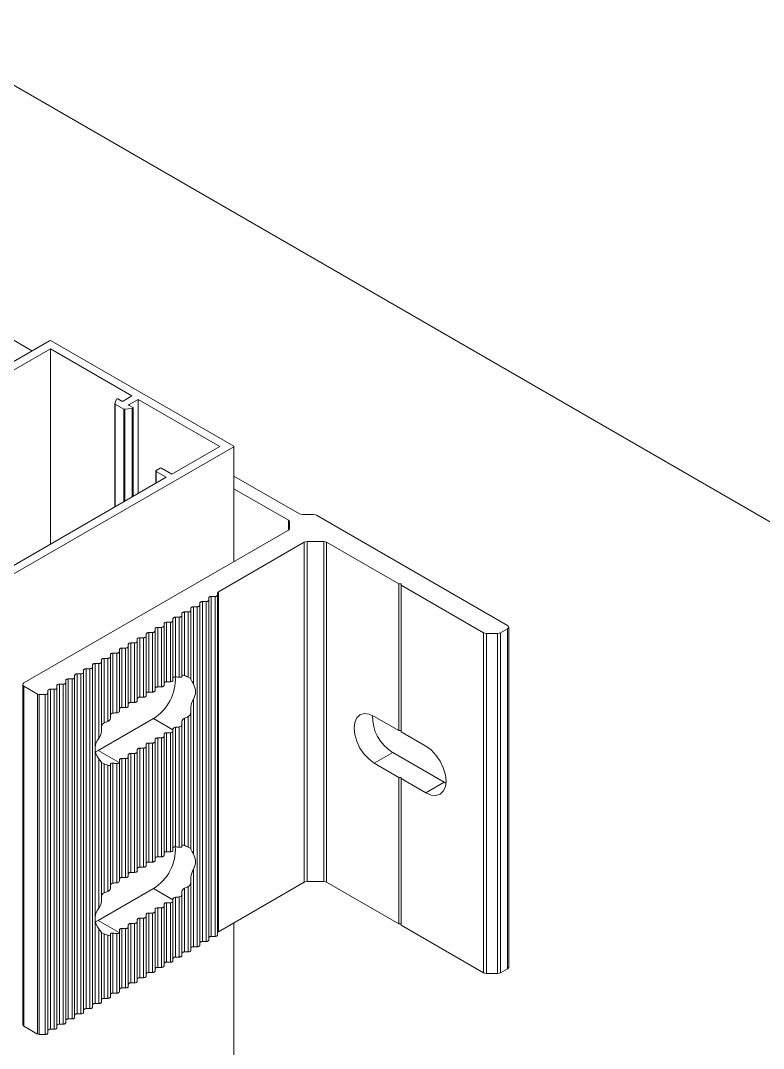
# Model space of a CAD drawing. Header units: millimetres. Extents: x 39 to 459, y 26 to 647.
# Drawn here: x 159.396 to 161.537, y 240.218 to 243.18 of the extents above; entities that cross this region are included whole.
import ezdxf

# ---------------------------------------------------------------- set-up
doc = ezdxf.new("R2010")
doc.units = ezdxf.units.MM
doc.layers.add('ANTET', color=7, linetype='Continuous')

# ---------------------------------------------------------------- blocks, each defined once
blk = doc.blocks.new('Kayıt Montajı')
at = {"color": 7, "linetype": 'Continuous', "lineweight": 15}
for p, q in [((11298.7165, 2123.0427), (11290.4939, 2127.7895)), ((11294.9987, 2124.454), (11294.689, 2124.6328)), ((11295.0496, 2124.4835), (11293.7281, 2123.7205)), ((11295.0518, 2124.4602), (11294.9139, 2124.3806)), ((11295.2863, 2124.3248), (11295.0518, 2124.4602)), ((11295.0518, 2124.4602), (11295.0518, 2123.8969)), ((11295.58, 2124.1798), (11295.0539, 2124.4835)), ((11295.2377, 2124.3025), (11295.2419, 2124.3148)), ((11295.247, 2124.3156), (11295.2571, 2124.3094)), ((11295.2615, 2124.3094), (11295.2863, 2124.3248)), ((11295.3051, 2124.3139), (11295.2785, 2124.2996)), ((11295.5397, 2124.1785), (11295.3051, 2124.3139)), ((11295.3051, 2124.3139), (11295.3051, 2124.0431)), ((11295.2377, 2124.3022), (11295.2377, 2124.0042)), ((11295.2638, 2124.2864), (11295.2385, 2124.3009)), ((11295.2878, 2124.2883), (11295.2665, 2124.2859)), ((11295.2785, 2124.2971), (11295.2893, 2124.2912)), ((11295.2902, 2124.0345), (11295.2902, 2124.29)), ((11294.2584, 2123.4144), (11295.58, 2124.1773)), ((11295.4018, 2124.0989), (11295.5397, 2124.1785)), ((11295.5809, 2123.8471), (11295.5809, 2124.1785)), ((11295.3553, 2124.1081), (11295.3553, 2124.0721)), ((11295.3562, 2124.1093), (11295.3678, 2124.1161)), ((11295.3859, 2124.0898), (11295.3562, 2124.1069)), ((11295.3721, 2124.1161), (11295.4018, 2124.0989)), ((11294.2987, 2123.4621), (11295.3859, 2124.0898)), ((11295.5809, 2124.0935), (11295.7695, 2123.9846)), ((11295.5809, 2124.0567), (11295.7377, 2123.9662)), ((11295.8105, 2123.9825), (11295.778, 2123.9825)), ((11295.7412, 2123.9613), (11295.7412, 2123.9426)), ((11295.819, 2123.9805), (11296.3691, 2123.6629)), ((11295.7377, 2123.9377), (11294.9754, 2123.4976)), ((11295.783, 2123.9026), (11295.536, 2123.76)), ((11295.783, 2123.9026), (11295.783, 2122.9227)), ((11295.7915, 2123.9046), (11295.8394, 2123.9046)), ((11295.7915, 2123.9046), (11295.7915, 2122.9248)), ((11295.8394, 2123.9046), (11295.8394, 2122.9248)), ((11295.8479, 2123.9026), (11296.0562, 2123.7823)), ((11295.8479, 2123.9026), (11295.8479, 2122.9227)), ((11296.0626, 2123.7823), (11296.0562, 2123.7823)), ((11296.0562, 2123.7823), (11296.0562, 2123.3598)), ((11296.0626, 2123.7823), (11296.0626, 2123.7787)), ((11296.0626, 2123.7787), (11296.2998, 2123.6417)), ((11296.0626, 2123.7787), (11296.0626, 2123.3561)), ((11295.5155, 2123.7464), (11295.5263, 2123.7464)), ((11295.5155, 2123.7464), (11295.5155, 2122.7666)), ((11295.5263, 2123.7464), (11295.5263, 2122.7666)), ((11295.5338, 2123.7507), (11295.5338, 2123.7569)), ((11295.5338, 2123.7507), (11295.5338, 2122.7709)), ((11295.536, 2123.76), (11295.536, 2122.7802)), ((11295.464, 2123.7167), (11295.4748, 2123.7167)), ((11295.464, 2123.7167), (11295.464, 2123.4938)), ((11295.4748, 2123.7167), (11295.4748, 2122.7368)), ((11295.4823, 2123.721), (11295.4823, 2123.7272)), ((11295.4823, 2123.721), (11295.4823, 2122.7411)), ((11295.4898, 2123.7315), (11295.5006, 2123.7315)), ((11295.4898, 2123.7315), (11295.4898, 2122.7517)), ((11295.5006, 2123.7315), (11295.5006, 2122.7517)), ((11295.5081, 2123.7359), (11295.5081, 2123.7421)), ((11295.5081, 2123.7359), (11295.5081, 2122.756)), ((11295.4125, 2123.6869), (11295.4233, 2123.6869)), ((11295.4125, 2123.6869), (11295.4125, 2123.5147)), ((11295.4233, 2123.6869), (11295.4233, 2123.5135)), ((11295.4308, 2123.6913), (11295.4308, 2123.6975)), ((11295.4308, 2123.6913), (11295.4308, 2123.5152)), ((11295.4383, 2123.7018), (11295.449, 2123.7018)), ((11295.4383, 2123.7018), (11295.4383, 2123.5183)), ((11295.449, 2123.7018), (11295.449, 2123.5137)), ((11295.4565, 2123.7061), (11295.4565, 2123.7123)), ((11295.4565, 2123.7061), (11295.4565, 2123.5097)), ((11295.361, 2123.6572), (11295.3718, 2123.6572)), ((11295.361, 2123.6572), (11295.361, 2123.4857)), ((11295.3718, 2123.6572), (11295.3718, 2123.4857)), ((11295.3793, 2123.6615), (11295.3793, 2123.6677)), ((11295.3793, 2123.6615), (11295.3793, 2123.49)), ((11295.3868, 2123.6721), (11295.3975, 2123.6721)), ((11295.3868, 2123.6721), (11295.3868, 2123.5006)), ((11295.3975, 2123.6721), (11295.3975, 2123.5006)), ((11295.405, 2123.6764), (11295.405, 2123.6826)), ((11295.405, 2123.6764), (11295.405, 2123.5049)), ((11296.3726, 2122.6782), (11296.3726, 2123.658)), ((11295.3095, 2123.6274), (11295.3202, 2123.6274)), ((11295.3095, 2123.6274), (11295.3095, 2123.456)), ((11295.3202, 2123.6274), (11295.3202, 2123.456)), ((11295.3277, 2123.6318), (11295.3277, 2123.638)), ((11295.3277, 2123.6318), (11295.3277, 2123.4603)), ((11295.3352, 2123.6423), (11295.346, 2123.6423)), ((11295.3352, 2123.6423), (11295.3352, 2123.4708)), ((11295.346, 2123.6423), (11295.346, 2123.4708)), ((11295.3535, 2123.6466), (11295.3535, 2123.6529)), ((11295.3535, 2123.6466), (11295.3535, 2123.4752)), ((11296.2998, 2123.6417), (11296.2998, 2122.6618)), ((11296.3083, 2123.6397), (11296.3408, 2123.6397)), ((11296.3083, 2123.6397), (11296.3083, 2122.6598)), ((11296.3408, 2123.6397), (11296.3408, 2122.6598)), ((11296.3493, 2123.6417), (11296.3691, 2123.6531)), ((11296.3493, 2123.6417), (11296.3493, 2122.6618)), ((11296.3691, 2123.6531), (11296.3691, 2122.6733)), ((11295.258, 2123.5977), (11295.2687, 2123.5977)), ((11295.258, 2123.5977), (11295.258, 2123.4262)), ((11295.2687, 2123.5977), (11295.2687, 2123.4262)), ((11295.2762, 2123.602), (11295.2762, 2123.6082)), ((11295.2762, 2123.602), (11295.2762, 2123.4306)), ((11295.2837, 2123.6126), (11295.2945, 2123.6126)), ((11295.2837, 2123.6126), (11295.2837, 2123.4411)), ((11295.2945, 2123.6126), (11295.2945, 2123.4411)), ((11295.302, 2123.6169), (11295.302, 2123.6231)), ((11295.302, 2123.6169), (11295.302, 2123.4454)), ((11295.2065, 2123.568), (11295.2172, 2123.568)), ((11295.2065, 2123.568), (11295.2065, 2123.3821)), ((11295.2172, 2123.568), (11295.2172, 2123.3863)), ((11295.2247, 2123.5723), (11295.2247, 2123.5785)), ((11295.2247, 2123.5723), (11295.2247, 2123.395)), ((11295.2322, 2123.5828), (11295.243, 2123.5828)), ((11295.2322, 2123.5828), (11295.2322, 2123.41)), ((11295.243, 2123.5828), (11295.243, 2123.411)), ((11295.2505, 2123.5872), (11295.2505, 2123.5934)), ((11295.2505, 2123.5872), (11295.2505, 2123.4157)), ((11295.1549, 2123.5382), (11295.1657, 2123.5382)), ((11295.1549, 2123.5382), (11295.1549, 2122.5584)), ((11295.1657, 2123.5382), (11295.1657, 2122.5584)), ((11295.1732, 2123.5426), (11295.1732, 2123.5488)), ((11295.1732, 2123.5426), (11295.1732, 2122.5627)), ((11295.1807, 2123.5531), (11295.1915, 2123.5531)), ((11295.1807, 2123.5531), (11295.1807, 2123.3124)), ((11295.1915, 2123.5531), (11295.1915, 2123.338)), ((11295.199, 2123.5574), (11295.199, 2123.5636)), ((11295.199, 2123.5574), (11295.199, 2123.3569)), ((11295.1034, 2123.5085), (11295.1142, 2123.5085)), ((11295.1034, 2123.5085), (11295.1034, 2122.5286)), ((11295.1142, 2123.5085), (11295.1142, 2122.5286)), ((11295.1217, 2123.5128), (11295.1217, 2123.519)), ((11295.1217, 2123.5128), (11295.1217, 2122.533)), ((11295.1292, 2123.5234), (11295.1399, 2123.5234)), ((11295.1292, 2123.5234), (11295.1292, 2122.5435)), ((11295.1399, 2123.5234), (11295.1399, 2122.5435)), ((11295.1474, 2123.5277), (11295.1474, 2123.5339)), ((11295.1474, 2123.5277), (11295.1474, 2122.5478)), ((11294.9719, 2123.4927), (11294.9719, 2122.5129)), ((11294.9754, 2123.4878), (11295.0146, 2123.4652)), ((11294.9754, 2123.4878), (11294.9754, 2122.508)), ((11295.0519, 2123.4788), (11295.0627, 2123.4788)), ((11295.0519, 2123.4788), (11295.0519, 2122.4989)), ((11295.0627, 2123.4788), (11295.0627, 2122.4989)), ((11295.0702, 2123.4831), (11295.0702, 2123.4893)), ((11295.0702, 2123.4831), (11295.0702, 2122.5032)), ((11295.0777, 2123.4936), (11295.0884, 2123.4936)), ((11295.0777, 2123.4936), (11295.0777, 2122.5138)), ((11295.0884, 2123.4936), (11295.0884, 2122.5138)), ((11295.0959, 2123.498), (11295.0959, 2123.5042)), ((11295.0959, 2123.498), (11295.0959, 2122.5181)), ((11295.3718, 2123.4857), (11295.361, 2123.4857)), ((11295.3975, 2123.5006), (11295.3868, 2123.5006)), ((11295.0146, 2123.4652), (11295.0146, 2122.4853)), ((11295.0199, 2123.4639), (11295.0369, 2123.4639)), ((11295.0199, 2123.4639), (11295.0199, 2122.484)), ((11295.0369, 2123.4639), (11295.0369, 2122.484)), ((11295.0444, 2123.4682), (11295.0444, 2123.4744)), ((11295.0444, 2123.4682), (11295.0444, 2122.4884)), ((11295.3202, 2123.456), (11295.3095, 2123.456)), ((11295.346, 2123.4708), (11295.3352, 2123.4708)), ((11295.464, 2123.4496), (11295.464, 2123.0039)), ((11295.2687, 2123.4262), (11295.258, 2123.4262)), ((11295.2945, 2123.4411), (11295.2837, 2123.4411)), ((11295.3488, 2123.3947), (11295.1897, 2123.3028)), ((11295.405, 2123.3622), (11295.3488, 2123.3947)), ((11295.4383, 2123.3954), (11295.4383, 2123.0283)), ((11295.449, 2123.4), (11295.449, 2123.0238)), ((11295.4565, 2123.4127), (11295.4565, 2123.0197)), ((11295.9851, 2123.4008), (11296.0562, 2123.3598)), ((11295.405, 2123.3622), (11295.405, 2123.3579)), ((11295.4125, 2123.3692), (11295.4125, 2123.0248)), ((11295.4233, 2123.3704), (11295.4233, 2123.0236)), ((11295.4308, 2123.3774), (11295.4308, 2123.0253)), ((11296.0562, 2123.3598), (11296.0626, 2123.3598)), ((11295.3535, 2123.3344), (11295.3535, 2123.3282)), ((11295.3718, 2123.3387), (11295.361, 2123.3387)), ((11295.361, 2123.3387), (11295.361, 2122.9958)), ((11295.3718, 2123.3387), (11295.3718, 2122.9958)), ((11295.3793, 2123.3493), (11295.3793, 2123.3431)), ((11295.3793, 2123.3431), (11295.3793, 2123.0001)), ((11295.3975, 2123.3536), (11295.3868, 2123.3536)), ((11295.3868, 2123.3536), (11295.3868, 2123.0107)), ((11295.3975, 2123.3536), (11295.3975, 2123.0107)), ((11295.405, 2123.3579), (11295.405, 2123.015)), ((11296.0626, 2123.3561), (11296.1336, 2123.3151)), ((11295.1807, 2123.3039), (11295.1807, 2122.8224)), ((11295.1897, 2123.3028), (11295.1815, 2123.2988)), ((11295.2503, 2123.2678), (11295.1897, 2123.3028)), ((11295.302, 2123.3047), (11295.302, 2123.2985)), ((11295.3202, 2123.309), (11295.3095, 2123.309)), ((11295.3095, 2123.309), (11295.3095, 2122.966)), ((11295.3202, 2123.309), (11295.3202, 2122.966)), ((11295.3277, 2123.3195), (11295.3277, 2123.3133)), ((11295.3277, 2123.3133), (11295.3277, 2122.9704)), ((11295.346, 2123.3239), (11295.3352, 2123.3239)), ((11295.3352, 2123.3239), (11295.3352, 2122.9809)), ((11295.346, 2123.3239), (11295.346, 2122.9809)), ((11295.3535, 2123.3282), (11295.3535, 2122.9852)), ((11295.1915, 2123.2783), (11295.1915, 2122.8481)), ((11295.2505, 2123.2749), (11295.2505, 2123.2687)), ((11295.2687, 2123.2793), (11295.258, 2123.2793)), ((11295.258, 2123.2793), (11295.258, 2122.9363)), ((11295.2687, 2123.2793), (11295.2687, 2122.9363)), ((11295.2762, 2123.2898), (11295.2762, 2123.2836)), ((11295.2762, 2123.2836), (11295.2762, 2122.9406)), ((11295.2945, 2123.2941), (11295.2837, 2123.2941)), ((11295.2837, 2123.2941), (11295.2837, 2122.9512)), ((11295.2945, 2123.2941), (11295.2945, 2122.9512)), ((11295.302, 2123.2985), (11295.302, 2122.9555)), ((11296.0382, 2123.2967), (11295.9851, 2123.2661)), ((11296.1867, 2123.211), (11296.0382, 2123.2967)), ((11295.199, 2123.268), (11295.199, 2122.867)), ((11295.2065, 2123.2639), (11295.2065, 2122.8922)), ((11295.2172, 2123.2598), (11295.2172, 2122.8963)), ((11295.2247, 2123.2597), (11295.2247, 2122.905)), ((11295.2322, 2123.2657), (11295.2322, 2122.9201)), ((11295.243, 2123.2648), (11295.243, 2122.921)), ((11295.2505, 2123.2687), (11295.2505, 2122.9258)), ((11295.9851, 2123.2661), (11296.0562, 2123.225)), ((11296.0562, 2123.225), (11296.0562, 2122.8025)), ((11296.0562, 2123.225), (11296.0626, 2123.225)), ((11296.0626, 2123.2214), (11296.0626, 2123.225)), ((11296.0626, 2123.2214), (11296.0626, 2122.7988)), ((11296.0626, 2123.2214), (11296.1336, 2123.1803)), ((11296.1867, 2123.211), (11296.1336, 2123.1803)), ((11296.1918, 2123.2083), (11296.1867, 2123.211)), ((11295.3975, 2123.0107), (11295.3868, 2123.0107)), ((11295.346, 2122.9809), (11295.3352, 2122.9809)), ((11295.3718, 2122.9958), (11295.361, 2122.9958)), ((11295.2945, 2122.9512), (11295.2837, 2122.9512)), ((11295.3202, 2122.966), (11295.3095, 2122.966)), ((11295.464, 2122.9597), (11295.464, 2122.7368)), ((11295.2687, 2122.9363), (11295.258, 2122.9363)), ((11295.4565, 2122.9227), (11295.4565, 2122.7263)), ((11295.783, 2122.9227), (11295.536, 2122.7802)), ((11295.7915, 2122.9248), (11295.8394, 2122.9248)), ((11295.8479, 2122.9227), (11296.0562, 2122.8025)), ((11295.3488, 2122.9048), (11295.1897, 2122.8129)), ((11295.405, 2122.8723), (11295.3488, 2122.9048)), ((11295.4308, 2122.8874), (11295.4308, 2122.7114)), ((11295.4383, 2122.9055), (11295.4383, 2122.7219)), ((11295.449, 2122.91), (11295.449, 2122.7219)), ((11295.3793, 2122.8593), (11295.3793, 2122.8531)), ((11295.3975, 2122.8637), (11295.3868, 2122.8637)), ((11295.3868, 2122.8637), (11295.3868, 2122.6922)), ((11295.3975, 2122.8637), (11295.3975, 2122.6922)), ((11295.405, 2122.8723), (11295.405, 2122.868)), ((11295.405, 2122.868), (11295.405, 2122.6965)), ((11295.4125, 2122.8793), (11295.4125, 2122.7071)), ((11295.4233, 2122.8805), (11295.4233, 2122.7071)), ((11295.3277, 2122.8296), (11295.3277, 2122.8234)), ((11295.346, 2122.8339), (11295.3352, 2122.8339)), ((11295.3352, 2122.8339), (11295.3352, 2122.6625)), ((11295.346, 2122.8339), (11295.346, 2122.6625)), ((11295.3535, 2122.8445), (11295.3535, 2122.8383)), ((11295.3535, 2122.8383), (11295.3535, 2122.6668)), ((11295.3718, 2122.8488), (11295.361, 2122.8488)), ((11295.361, 2122.8488), (11295.361, 2122.6773)), ((11295.3718, 2122.8488), (11295.3718, 2122.6773)), ((11295.3793, 2122.8531), (11295.3793, 2122.6817)), ((11295.1807, 2122.814), (11295.1807, 2122.5732)), ((11295.1815, 2122.8088), (11295.1897, 2122.8129)), ((11295.2503, 2122.7779), (11295.1897, 2122.8129)), ((11295.2762, 2122.7999), (11295.2762, 2122.7937)), ((11295.2945, 2122.8042), (11295.2837, 2122.8042)), ((11295.2837, 2122.8042), (11295.2837, 2122.6327)), ((11295.2945, 2122.8042), (11295.2945, 2122.6327)), ((11295.302, 2122.8147), (11295.302, 2122.8085)), ((11295.302, 2122.8085), (11295.302, 2122.6371)), ((11295.3202, 2122.8191), (11295.3095, 2122.8191)), ((11295.3095, 2122.8191), (11295.3095, 2122.6476)), ((11295.3202, 2122.8191), (11295.3202, 2122.6476)), ((11295.3277, 2122.8234), (11295.3277, 2122.6519)), ((11295.5809, 2103.0253), (11295.5809, 2122.806)), ((11296.0626, 2122.8025), (11296.0562, 2122.8025)), ((11296.0626, 2122.7988), (11296.2998, 2122.6618)), ((11295.1915, 2122.7884), (11295.1915, 2122.5732)), ((11295.199, 2122.7781), (11295.199, 2122.5776)), ((11295.2065, 2122.7739), (11295.2065, 2122.5881)), ((11295.2172, 2122.7698), (11295.2172, 2122.5881)), ((11295.2247, 2122.7698), (11295.2247, 2122.5924)), ((11295.2322, 2122.7758), (11295.2322, 2122.603)), ((11295.243, 2122.7749), (11295.243, 2122.603)), ((11295.2505, 2122.785), (11295.2505, 2122.7788)), ((11295.2505, 2122.7788), (11295.2505, 2122.6073)), ((11295.2687, 2122.7893), (11295.258, 2122.7893)), ((11295.258, 2122.7893), (11295.258, 2122.6179)), ((11295.2687, 2122.7893), (11295.2687, 2122.6179)), ((11295.2762, 2122.7937), (11295.2762, 2122.6222)), ((11295.5155, 2122.7666), (11295.5263, 2122.7666)), ((11295.4898, 2122.7517), (11295.5006, 2122.7517)), ((11295.4383, 2122.7219), (11295.449, 2122.7219)), ((11295.464, 2122.7368), (11295.4748, 2122.7368)), ((11295.3868, 2122.6922), (11295.3975, 2122.6922)), ((11295.4125, 2122.7071), (11295.4233, 2122.7071)), ((11295.3352, 2122.6625), (11295.346, 2122.6625)), ((11295.361, 2122.6773), (11295.3718, 2122.6773)), ((11296.3083, 2122.6598), (11296.3408, 2122.6598)), ((11296.3493, 2122.6618), (11296.3691, 2122.6733)), ((11295.2837, 2122.6327), (11295.2945, 2122.6327)), ((11295.3095, 2122.6476), (11295.3202, 2122.6476)), ((11295.2322, 2122.603), (11295.243, 2122.603)), ((11295.258, 2122.6179), (11295.2687, 2122.6179)), ((11295.1807, 2122.5732), (11295.1915, 2122.5732)), ((11295.2065, 2122.5881), (11295.2172, 2122.5881)), ((11295.1292, 2122.5435), (11295.1399, 2122.5435)), ((11295.1549, 2122.5584), (11295.1657, 2122.5584)), ((11294.9754, 2122.508), (11295.0146, 2122.4853)), ((11295.0777, 2122.5138), (11295.0884, 2122.5138)), ((11295.1034, 2122.5286), (11295.1142, 2122.5286)), ((11295.0199, 2122.484), (11295.0369, 2122.484)), ((11295.0519, 2122.4989), (11295.0627, 2122.4989))]:
    blk.add_line(p, q, dxfattribs=at)
at = {"color": 8, "linetype": 'Continuous', "lineweight": 15}
for p, q in [((11295.2385, 2124.3009), (11295.2385, 2124.0047)), ((11295.2638, 2124.2864), (11295.2638, 2124.0193)), ((11295.2665, 2124.2859), (11295.2665, 2124.0208)), ((11295.2785, 2124.2996), (11295.2785, 2124.2971)), ((11295.2878, 2124.2883), (11295.2878, 2124.0331)), ((11295.58, 2124.1773), (11295.58, 2123.8466)), ((11295.3562, 2124.1069), (11295.3562, 2124.0726)), ((11295.7377, 2123.9662), (11295.7377, 2123.9377)), ((11295.58, 2122.8055), (11295.58, 2103.0248))]:
    blk.add_line(p, q, dxfattribs=at)
at = {"color": 7, "linetype": 'Continuous', "lineweight": 15, "flags": 128}
for points in [[(11295.2785, 2124.2996), (11295.2781, 2124.2993), (11295.2777, 2124.299), (11295.2776, 2124.2987), (11295.2775, 2124.2983), (11295.2776, 2124.298), (11295.2777, 2124.2976), (11295.2781, 2124.2973), (11295.2785, 2124.2971)], [(11295.2893, 2124.2912), (11295.2898, 2124.2909), (11295.2901, 2124.2904), (11295.2902, 2124.29), (11295.2901, 2124.2895), (11295.2898, 2124.2891), (11295.2893, 2124.2887), (11295.2886, 2124.2884), (11295.2878, 2124.2883)], [(11295.5081, 2123.7421), (11295.5082, 2123.7429), (11295.5086, 2123.7437), (11295.5093, 2123.7445), (11295.5102, 2123.7451), (11295.5114, 2123.7457), (11295.5127, 2123.7461), (11295.5141, 2123.7463), (11295.5155, 2123.7464)], [(11295.5263, 2123.7464), (11295.5278, 2123.7465), (11295.5292, 2123.7467), (11295.5305, 2123.7471), (11295.5316, 2123.7477), (11295.5325, 2123.7483), (11295.5332, 2123.7491), (11295.5337, 2123.7499), (11295.5338, 2123.7507)], [(11295.4565, 2123.7123), (11295.4567, 2123.7132), (11295.4571, 2123.714), (11295.4578, 2123.7147), (11295.4587, 2123.7154), (11295.4599, 2123.7159), (11295.4612, 2123.7163), (11295.4626, 2123.7166), (11295.464, 2123.7167)], [(11295.4748, 2123.7167), (11295.4763, 2123.7167), (11295.4777, 2123.717), (11295.479, 2123.7174), (11295.4801, 2123.7179), (11295.481, 2123.7186), (11295.4817, 2123.7193), (11295.4821, 2123.7201), (11295.4823, 2123.721)], [(11295.4823, 2123.7272), (11295.4824, 2123.728), (11295.4829, 2123.7289), (11295.4836, 2123.7296), (11295.4845, 2123.7303), (11295.4856, 2123.7308), (11295.4869, 2123.7312), (11295.4883, 2123.7314), (11295.4898, 2123.7315)], [(11295.5006, 2123.7315), (11295.502, 2123.7316), (11295.5034, 2123.7319), (11295.5047, 2123.7323), (11295.5059, 2123.7328), (11295.5068, 2123.7335), (11295.5075, 2123.7342), (11295.5079, 2123.735), (11295.5081, 2123.7359)], [(11295.405, 2123.6826), (11295.4052, 2123.6834), (11295.4056, 2123.6843), (11295.4063, 2123.685), (11295.4072, 2123.6857), (11295.4084, 2123.6862), (11295.4097, 2123.6866), (11295.4111, 2123.6868), (11295.4125, 2123.6869)], [(11295.4233, 2123.6869), (11295.4247, 2123.687), (11295.4261, 2123.6873), (11295.4274, 2123.6877), (11295.4286, 2123.6882), (11295.4295, 2123.6888), (11295.4302, 2123.6896), (11295.4306, 2123.6904), (11295.4308, 2123.6913)], [(11295.4308, 2123.6975), (11295.4309, 2123.6983), (11295.4313, 2123.6991), (11295.432, 2123.6999), (11295.433, 2123.7005), (11295.4341, 2123.7011), (11295.4354, 2123.7015), (11295.4368, 2123.7017), (11295.4383, 2123.7018)], [(11295.449, 2123.7018), (11295.4505, 2123.7019), (11295.4519, 2123.7021), (11295.4532, 2123.7025), (11295.4543, 2123.7031), (11295.4553, 2123.7037), (11295.456, 2123.7045), (11295.4564, 2123.7053), (11295.4565, 2123.7061)], [(11295.3535, 2123.6529), (11295.3536, 2123.6537), (11295.3541, 2123.6545), (11295.3548, 2123.6553), (11295.3557, 2123.6559), (11295.3568, 2123.6565), (11295.3581, 2123.6569), (11295.3595, 2123.6571), (11295.361, 2123.6572)], [(11295.3718, 2123.6572), (11295.3732, 2123.6573), (11295.3746, 2123.6575), (11295.3759, 2123.6579), (11295.3771, 2123.6585), (11295.378, 2123.6591), (11295.3787, 2123.6599), (11295.3791, 2123.6607), (11295.3793, 2123.6615)], [(11295.3793, 2123.6677), (11295.3794, 2123.6686), (11295.3798, 2123.6694), (11295.3805, 2123.6701), (11295.3815, 2123.6708), (11295.3826, 2123.6713), (11295.3839, 2123.6717), (11295.3853, 2123.672), (11295.3868, 2123.6721)], [(11295.3975, 2123.6721), (11295.399, 2123.6721), (11295.4004, 2123.6724), (11295.4017, 2123.6728), (11295.4028, 2123.6733), (11295.4038, 2123.674), (11295.4044, 2123.6747), (11295.4049, 2123.6755), (11295.405, 2123.6764)], [(11295.302, 2123.6231), (11295.3021, 2123.624), (11295.3026, 2123.6248), (11295.3033, 2123.6255), (11295.3042, 2123.6262), (11295.3053, 2123.6267), (11295.3066, 2123.6271), (11295.308, 2123.6274), (11295.3095, 2123.6274)], [(11295.3202, 2123.6274), (11295.3217, 2123.6275), (11295.3231, 2123.6278), (11295.3244, 2123.6282), (11295.3256, 2123.6287), (11295.3265, 2123.6294), (11295.3272, 2123.6301), (11295.3276, 2123.6309), (11295.3277, 2123.6318)], [(11295.3277, 2123.638), (11295.3279, 2123.6388), (11295.3283, 2123.6396), (11295.329, 2123.6404), (11295.3299, 2123.641), (11295.3311, 2123.6416), (11295.3324, 2123.642), (11295.3338, 2123.6422), (11295.3352, 2123.6423)], [(11295.346, 2123.6423), (11295.3475, 2123.6424), (11295.3489, 2123.6426), (11295.3502, 2123.643), (11295.3513, 2123.6436), (11295.3522, 2123.6442), (11295.3529, 2123.645), (11295.3534, 2123.6458), (11295.3535, 2123.6466)], [(11295.2505, 2123.5934), (11295.2506, 2123.5942), (11295.251, 2123.595), (11295.2517, 2123.5958), (11295.2527, 2123.5964), (11295.2538, 2123.597), (11295.2551, 2123.5974), (11295.2565, 2123.5976), (11295.258, 2123.5977)], [(11295.2687, 2123.5977), (11295.2702, 2123.5978), (11295.2716, 2123.598), (11295.2729, 2123.5984), (11295.274, 2123.599), (11295.275, 2123.5996), (11295.2757, 2123.6004), (11295.2761, 2123.6012), (11295.2762, 2123.602)], [(11295.2762, 2123.6082), (11295.2764, 2123.6091), (11295.2768, 2123.6099), (11295.2775, 2123.6107), (11295.2784, 2123.6113), (11295.2796, 2123.6118), (11295.2809, 2123.6122), (11295.2823, 2123.6125), (11295.2837, 2123.6126)], [(11295.2945, 2123.6126), (11295.296, 2123.6127), (11295.2974, 2123.6129), (11295.2987, 2123.6133), (11295.2998, 2123.6138), (11295.3007, 2123.6145), (11295.3014, 2123.6152), (11295.3018, 2123.6161), (11295.302, 2123.6169)], [(11295.199, 2123.5636), (11295.1991, 2123.5645), (11295.1995, 2123.5653), (11295.2002, 2123.566), (11295.2012, 2123.5667), (11295.2023, 2123.5672), (11295.2036, 2123.5676), (11295.205, 2123.5679), (11295.2065, 2123.568)], [(11295.2172, 2123.568), (11295.2187, 2123.5681), (11295.2201, 2123.5683), (11295.2214, 2123.5687), (11295.2225, 2123.5692), (11295.2235, 2123.5699), (11295.2241, 2123.5706), (11295.2246, 2123.5715), (11295.2247, 2123.5723)], [(11295.2247, 2123.5785), (11295.2249, 2123.5794), (11295.2253, 2123.5802), (11295.226, 2123.5809), (11295.2269, 2123.5816), (11295.2281, 2123.5821), (11295.2293, 2123.5825), (11295.2308, 2123.5828), (11295.2322, 2123.5828)], [(11295.243, 2123.5828), (11295.2444, 2123.5829), (11295.2458, 2123.5832), (11295.2471, 2123.5836), (11295.2483, 2123.5841), (11295.2492, 2123.5848), (11295.2499, 2123.5855), (11295.2503, 2123.5863), (11295.2505, 2123.5872)], [(11295.1474, 2123.5339), (11295.1476, 2123.5347), (11295.148, 2123.5356), (11295.1487, 2123.5363), (11295.1496, 2123.537), (11295.1508, 2123.5375), (11295.1521, 2123.5379), (11295.1535, 2123.5381), (11295.1549, 2123.5382)], [(11295.1657, 2123.5382), (11295.1672, 2123.5383), (11295.1686, 2123.5386), (11295.1699, 2123.539), (11295.171, 2123.5395), (11295.1719, 2123.5402), (11295.1726, 2123.5409), (11295.1731, 2123.5417), (11295.1732, 2123.5426)], [(11295.1732, 2123.5488), (11295.1733, 2123.5496), (11295.1738, 2123.5504), (11295.1745, 2123.5512), (11295.1754, 2123.5518), (11295.1765, 2123.5524), (11295.1778, 2123.5528), (11295.1792, 2123.553), (11295.1807, 2123.5531)], [(11295.1915, 2123.5531), (11295.1929, 2123.5532), (11295.1943, 2123.5534), (11295.1956, 2123.5538), (11295.1968, 2123.5544), (11295.1977, 2123.555), (11295.1984, 2123.5558), (11295.1988, 2123.5566), (11295.199, 2123.5574)], [(11295.0959, 2123.5042), (11295.0961, 2123.505), (11295.0965, 2123.5058), (11295.0972, 2123.5066), (11295.0981, 2123.5072), (11295.0993, 2123.5078), (11295.1006, 2123.5082), (11295.102, 2123.5084), (11295.1034, 2123.5085)], [(11295.1142, 2123.5085), (11295.1157, 2123.5086), (11295.1171, 2123.5088), (11295.1184, 2123.5092), (11295.1195, 2123.5098), (11295.1204, 2123.5104), (11295.1211, 2123.5112), (11295.1215, 2123.512), (11295.1217, 2123.5128)], [(11295.1217, 2123.519), (11295.1218, 2123.5199), (11295.1223, 2123.5207), (11295.123, 2123.5214), (11295.1239, 2123.5221), (11295.125, 2123.5226), (11295.1263, 2123.523), (11295.1277, 2123.5233), (11295.1292, 2123.5234)], [(11295.1399, 2123.5234), (11295.1414, 2123.5234), (11295.1428, 2123.5237), (11295.1441, 2123.5241), (11295.1453, 2123.5246), (11295.1462, 2123.5253), (11295.1469, 2123.526), (11295.1473, 2123.5268), (11295.1474, 2123.5277)], [(11295.405, 2123.5111), (11295.4051, 2123.5116), (11295.4058, 2123.5129), (11295.4072, 2123.5139), (11295.4093, 2123.5146), (11295.4117, 2123.5147), (11295.4125, 2123.5147)], [(11295.4233, 2123.5135), (11295.424, 2123.5134), (11295.4263, 2123.5133), (11295.4284, 2123.5136), (11295.43, 2123.5141), (11295.4307, 2123.5149), (11295.4308, 2123.5152)], [(11295.4308, 2123.5188), (11295.4308, 2123.5189), (11295.4313, 2123.5194), (11295.4325, 2123.5196), (11295.4346, 2123.5194), (11295.4373, 2123.5186), (11295.4383, 2123.5183)], [(11295.0444, 2123.4744), (11295.0446, 2123.4753), (11295.045, 2123.4761), (11295.0457, 2123.4768), (11295.0466, 2123.4775), (11295.0478, 2123.478), (11295.049, 2123.4784), (11295.0505, 2123.4787), (11295.0519, 2123.4788)], [(11295.0627, 2123.4788), (11295.0641, 2123.4788), (11295.0655, 2123.4791), (11295.0668, 2123.4795), (11295.068, 2123.48), (11295.0689, 2123.4807), (11295.0696, 2123.4814), (11295.07, 2123.4822), (11295.0702, 2123.4831)], [(11295.0702, 2123.4893), (11295.0703, 2123.4901), (11295.0707, 2123.4909), (11295.0714, 2123.4917), (11295.0724, 2123.4924), (11295.0735, 2123.4929), (11295.0748, 2123.4933), (11295.0762, 2123.4935), (11295.0777, 2123.4936)], [(11295.0884, 2123.4936), (11295.0899, 2123.4937), (11295.0913, 2123.494), (11295.0926, 2123.4944), (11295.0937, 2123.4949), (11295.0947, 2123.4955), (11295.0954, 2123.4963), (11295.0958, 2123.4971), (11295.0959, 2123.498)], [(11295.361, 2123.4857), (11295.3595, 2123.4856), (11295.3581, 2123.4854), (11295.3568, 2123.485), (11295.3557, 2123.4844), (11295.3548, 2123.4838), (11295.3541, 2123.483), (11295.3536, 2123.4822), (11295.3535, 2123.4814)], [(11295.3793, 2123.49), (11295.3791, 2123.4892), (11295.3787, 2123.4884), (11295.378, 2123.4876), (11295.3771, 2123.487), (11295.3759, 2123.4864), (11295.3746, 2123.486), (11295.3732, 2123.4858), (11295.3718, 2123.4857)], [(11295.3868, 2123.5006), (11295.3853, 2123.5005), (11295.3839, 2123.5003), (11295.3826, 2123.4998), (11295.3815, 2123.4993), (11295.3805, 2123.4987), (11295.3798, 2123.4979), (11295.3794, 2123.4971), (11295.3793, 2123.4962)], [(11295.405, 2123.5049), (11295.4049, 2123.5041), (11295.4044, 2123.5033), (11295.4038, 2123.5025), (11295.4028, 2123.5018), (11295.4017, 2123.5013), (11295.4004, 2123.5009), (11295.399, 2123.5007), (11295.3975, 2123.5006)], [(11295.0369, 2123.4639), (11295.0384, 2123.464), (11295.0398, 2123.4642), (11295.0411, 2123.4646), (11295.0422, 2123.4652), (11295.0432, 2123.4658), (11295.0438, 2123.4666), (11295.0443, 2123.4674), (11295.0444, 2123.4682)], [(11295.3095, 2123.456), (11295.308, 2123.4559), (11295.3066, 2123.4556), (11295.3053, 2123.4552), (11295.3042, 2123.4547), (11295.3033, 2123.454), (11295.3026, 2123.4533), (11295.3021, 2123.4525), (11295.302, 2123.4516)], [(11295.3277, 2123.4603), (11295.3276, 2123.4595), (11295.3272, 2123.4586), (11295.3265, 2123.4579), (11295.3256, 2123.4572), (11295.3244, 2123.4567), (11295.3231, 2123.4563), (11295.3217, 2123.4561), (11295.3202, 2123.456)], [(11295.3352, 2123.4708), (11295.3338, 2123.4708), (11295.3324, 2123.4705), (11295.3311, 2123.4701), (11295.3299, 2123.4696), (11295.329, 2123.4689), (11295.3283, 2123.4682), (11295.3279, 2123.4674), (11295.3277, 2123.4665)], [(11295.3535, 2123.4752), (11295.3534, 2123.4743), (11295.3529, 2123.4735), (11295.3522, 2123.4728), (11295.3513, 2123.4721), (11295.3502, 2123.4716), (11295.3489, 2123.4712), (11295.3475, 2123.4709), (11295.346, 2123.4708)], [(11295.258, 2123.4262), (11295.2565, 2123.4261), (11295.2551, 2123.4259), (11295.2538, 2123.4255), (11295.2527, 2123.425), (11295.2517, 2123.4243), (11295.251, 2123.4236), (11295.2506, 2123.4227), (11295.2505, 2123.4219)], [(11295.2762, 2123.4306), (11295.2761, 2123.4297), (11295.2757, 2123.4289), (11295.275, 2123.4282), (11295.274, 2123.4275), (11295.2729, 2123.427), (11295.2716, 2123.4266), (11295.2702, 2123.4263), (11295.2687, 2123.4262)], [(11295.2837, 2123.4411), (11295.2823, 2123.441), (11295.2809, 2123.4408), (11295.2796, 2123.4404), (11295.2784, 2123.4398), (11295.2775, 2123.4392), (11295.2768, 2123.4384), (11295.2764, 2123.4376), (11295.2762, 2123.4368)], [(11295.302, 2123.4454), (11295.3018, 2123.4446), (11295.3014, 2123.4438), (11295.3007, 2123.443), (11295.2998, 2123.4424), (11295.2987, 2123.4418), (11295.2974, 2123.4414), (11295.296, 2123.4412), (11295.2945, 2123.4411)], [(11295.4565, 2123.427), (11295.4565, 2123.4223), (11295.4565, 2123.4175), (11295.4565, 2123.4127)], [(11295.9851, 2123.4008), (11295.97, 2123.4072), (11295.956, 2123.4086), (11295.9439, 2123.4049), (11295.9346, 2123.3963), (11295.9288, 2123.3834), (11295.9268, 2123.3671), (11295.9288, 2123.3485), (11295.9346, 2123.3289), (11295.9439, 2123.3096), (11295.956, 2123.2919), (11295.97, 2123.2771), (11295.9851, 2123.2661)], [(11295.405, 2123.3642), (11295.405, 2123.3632), (11295.405, 2123.3622)], [(11295.4308, 2123.3862), (11295.4308, 2123.3832), (11295.4308, 2123.3803), (11295.4308, 2123.3774)], [(11295.361, 2123.3387), (11295.3595, 2123.3386), (11295.3581, 2123.3384), (11295.3568, 2123.338), (11295.3557, 2123.3375), (11295.3548, 2123.3368), (11295.3541, 2123.3361), (11295.3536, 2123.3352), (11295.3535, 2123.3344)], [(11295.3793, 2123.3431), (11295.3791, 2123.3422), (11295.3787, 2123.3414), (11295.378, 2123.3407), (11295.3771, 2123.34), (11295.3759, 2123.3395), (11295.3746, 2123.3391), (11295.3732, 2123.3388), (11295.3718, 2123.3387)], [(11295.3868, 2123.3536), (11295.3853, 2123.3535), (11295.3839, 2123.3533), (11295.3826, 2123.3529), (11295.3815, 2123.3523), (11295.3805, 2123.3517), (11295.3798, 2123.3509), (11295.3794, 2123.3501), (11295.3793, 2123.3493)], [(11295.405, 2123.3579), (11295.4049, 2123.3571), (11295.4044, 2123.3563), (11295.4038, 2123.3555), (11295.4028, 2123.3549), (11295.4017, 2123.3543), (11295.4004, 2123.3539), (11295.399, 2123.3537), (11295.3975, 2123.3536)], [(11295.1807, 2123.3039), (11295.1806, 2123.3104), (11295.1807, 2123.3124)], [(11295.3095, 2123.309), (11295.308, 2123.3089), (11295.3066, 2123.3087), (11295.3053, 2123.3083), (11295.3042, 2123.3077), (11295.3033, 2123.3071), (11295.3026, 2123.3063), (11295.3021, 2123.3055), (11295.302, 2123.3047)], [(11295.3277, 2123.3133), (11295.3276, 2123.3125), (11295.3272, 2123.3117), (11295.3265, 2123.3109), (11295.3256, 2123.3103), (11295.3244, 2123.3097), (11295.3231, 2123.3093), (11295.3217, 2123.3091), (11295.3202, 2123.309)], [(11295.3352, 2123.3239), (11295.3338, 2123.3238), (11295.3324, 2123.3235), (11295.3311, 2123.3231), (11295.3299, 2123.3226), (11295.329, 2123.3219), (11295.3283, 2123.3212), (11295.3279, 2123.3204), (11295.3277, 2123.3195)], [(11295.3535, 2123.3282), (11295.3534, 2123.3273), (11295.3529, 2123.3265), (11295.3522, 2123.3258), (11295.3513, 2123.3251), (11295.3502, 2123.3246), (11295.3489, 2123.3242), (11295.3475, 2123.3239), (11295.346, 2123.3239)], [(11296.1336, 2123.1803), (11296.1487, 2123.1739), (11296.1628, 2123.1725), (11296.1749, 2123.1763), (11296.1842, 2123.1849), (11296.19, 2123.1977), (11296.192, 2123.214), (11296.19, 2123.2326), (11296.1842, 2123.2522), (11296.1749, 2123.2715), (11296.1628, 2123.2892), (11296.1487, 2123.3041), (11296.1336, 2123.3151)], [(11295.258, 2123.2793), (11295.2565, 2123.2792), (11295.2551, 2123.2789), (11295.2538, 2123.2785), (11295.2527, 2123.278), (11295.2517, 2123.2773), (11295.251, 2123.2766), (11295.2506, 2123.2758), (11295.2505, 2123.2749)], [(11295.2762, 2123.2836), (11295.2761, 2123.2827), (11295.2757, 2123.2819), (11295.275, 2123.2812), (11295.274, 2123.2805), (11295.2729, 2123.28), (11295.2716, 2123.2796), (11295.2702, 2123.2793), (11295.2687, 2123.2793)], [(11295.2837, 2123.2941), (11295.2823, 2123.294), (11295.2809, 2123.2938), (11295.2796, 2123.2934), (11295.2784, 2123.2929), (11295.2775, 2123.2922), (11295.2768, 2123.2915), (11295.2764, 2123.2906), (11295.2762, 2123.2898)], [(11295.302, 2123.2985), (11295.3018, 2123.2976), (11295.3014, 2123.2968), (11295.3007, 2123.296), (11295.2998, 2123.2954), (11295.2987, 2123.2949), (11295.2974, 2123.2945), (11295.296, 2123.2942), (11295.2945, 2123.2941)], [(11295.2247, 2123.2597), (11295.2246, 2123.2593), (11295.2239, 2123.2588), (11295.2223, 2123.2587), (11295.22, 2123.259), (11295.2172, 2123.2598)], [(11295.2322, 2123.2657), (11295.2306, 2123.2658), (11295.2283, 2123.2657), (11295.2264, 2123.2653), (11295.2252, 2123.2645), (11295.2247, 2123.2636)], [(11295.2247, 2123.2636), (11295.2247, 2123.2622), (11295.2247, 2123.2609), (11295.2247, 2123.2597)], [(11295.3868, 2123.0107), (11295.3853, 2123.0106), (11295.3839, 2123.0103), (11295.3826, 2123.0099), (11295.3815, 2123.0094), (11295.3805, 2123.0087), (11295.3798, 2123.008), (11295.3794, 2123.0072), (11295.3793, 2123.0063)], [(11295.405, 2123.015), (11295.4049, 2123.0141), (11295.4044, 2123.0133), (11295.4038, 2123.0126), (11295.4028, 2123.0119), (11295.4017, 2123.0114), (11295.4004, 2123.011), (11295.399, 2123.0107), (11295.3975, 2123.0107)], [(11295.4125, 2123.0248), (11295.4109, 2123.0248), (11295.4086, 2123.0245), (11295.4067, 2123.0237), (11295.4054, 2123.0225), (11295.405, 2123.0212)], [(11295.4308, 2123.0253), (11295.4307, 2123.0249), (11295.4298, 2123.0241), (11295.4282, 2123.0236), (11295.4259, 2123.0234), (11295.4233, 2123.0236), (11295.4233, 2123.0236)], [(11295.4383, 2123.0283), (11295.4377, 2123.0285), (11295.4353, 2123.0293), (11295.433, 2123.0297), (11295.4314, 2123.0296), (11295.4308, 2123.0289), (11295.4308, 2123.0289)], [(11295.3352, 2122.9809), (11295.3338, 2122.9808), (11295.3324, 2122.9806), (11295.3311, 2122.9802), (11295.3299, 2122.9796), (11295.329, 2122.979), (11295.3283, 2122.9782), (11295.3279, 2122.9774), (11295.3277, 2122.9766)], [(11295.3535, 2122.9852), (11295.3534, 2122.9844), (11295.3529, 2122.9836), (11295.3522, 2122.9828), (11295.3513, 2122.9822), (11295.3502, 2122.9816), (11295.3489, 2122.9812), (11295.3475, 2122.981), (11295.346, 2122.9809)], [(11295.361, 2122.9958), (11295.3595, 2122.9957), (11295.3581, 2122.9955), (11295.3568, 2122.9951), (11295.3557, 2122.9945), (11295.3548, 2122.9939), (11295.3541, 2122.9931), (11295.3536, 2122.9923), (11295.3535, 2122.9915)], [(11295.3793, 2123.0001), (11295.3791, 2122.9993), (11295.3787, 2122.9985), (11295.378, 2122.9977), (11295.3771, 2122.9971), (11295.3759, 2122.9965), (11295.3746, 2122.9961), (11295.3732, 2122.9959), (11295.3718, 2122.9958)], [(11295.2837, 2122.9512), (11295.2823, 2122.9511), (11295.2809, 2122.9508), (11295.2796, 2122.9504), (11295.2784, 2122.9499), (11295.2775, 2122.9493), (11295.2768, 2122.9485), (11295.2764, 2122.9477), (11295.2762, 2122.9468)], [(11295.302, 2122.9555), (11295.3018, 2122.9547), (11295.3014, 2122.9539), (11295.3007, 2122.9531), (11295.2998, 2122.9524), (11295.2987, 2122.9519), (11295.2974, 2122.9515), (11295.296, 2122.9513), (11295.2945, 2122.9512)], [(11295.3095, 2122.966), (11295.308, 2122.966), (11295.3066, 2122.9657), (11295.3053, 2122.9653), (11295.3042, 2122.9648), (11295.3033, 2122.9641), (11295.3026, 2122.9634), (11295.3021, 2122.9626), (11295.302, 2122.9617)], [(11295.3277, 2122.9704), (11295.3276, 2122.9695), (11295.3272, 2122.9687), (11295.3265, 2122.968), (11295.3256, 2122.9673), (11295.3244, 2122.9668), (11295.3231, 2122.9664), (11295.3217, 2122.9661), (11295.3202, 2122.966)], [(11295.258, 2122.9363), (11295.2565, 2122.9362), (11295.2551, 2122.936), (11295.2538, 2122.9356), (11295.2527, 2122.935), (11295.2517, 2122.9344), (11295.251, 2122.9336), (11295.2506, 2122.9328), (11295.2505, 2122.932)], [(11295.2762, 2122.9406), (11295.2761, 2122.9398), (11295.2757, 2122.939), (11295.275, 2122.9382), (11295.274, 2122.9376), (11295.2729, 2122.937), (11295.2716, 2122.9366), (11295.2702, 2122.9364), (11295.2687, 2122.9363)], [(11295.4565, 2122.9227), (11295.4565, 2122.9276), (11295.4565, 2122.9324), (11295.4565, 2122.9371)], [(11295.4308, 2122.8874), (11295.4308, 2122.8903), (11295.4308, 2122.8933), (11295.4308, 2122.8963)], [(11295.3868, 2122.8637), (11295.3853, 2122.8636), (11295.3839, 2122.8633), (11295.3826, 2122.8629), (11295.3815, 2122.8624), (11295.3805, 2122.8618), (11295.3798, 2122.861), (11295.3794, 2122.8602), (11295.3793, 2122.8593)], [(11295.405, 2122.868), (11295.4049, 2122.8672), (11295.4044, 2122.8664), (11295.4038, 2122.8656), (11295.4028, 2122.8649), (11295.4017, 2122.8644), (11295.4004, 2122.864), (11295.399, 2122.8638), (11295.3975, 2122.8637)], [(11295.405, 2122.8723), (11295.405, 2122.8733), (11295.405, 2122.8742)], [(11295.3352, 2122.8339), (11295.3338, 2122.8339), (11295.3324, 2122.8336), (11295.3311, 2122.8332), (11295.3299, 2122.8327), (11295.329, 2122.832), (11295.3283, 2122.8313), (11295.3279, 2122.8305), (11295.3277, 2122.8296)], [(11295.3535, 2122.8383), (11295.3534, 2122.8374), (11295.3529, 2122.8366), (11295.3522, 2122.8359), (11295.3513, 2122.8352), (11295.3502, 2122.8347), (11295.3489, 2122.8343), (11295.3475, 2122.834), (11295.346, 2122.8339)], [(11295.361, 2122.8488), (11295.3595, 2122.8487), (11295.3581, 2122.8485), (11295.3568, 2122.8481), (11295.3557, 2122.8475), (11295.3548, 2122.8469), (11295.3541, 2122.8461), (11295.3536, 2122.8453), (11295.3535, 2122.8445)], [(11295.3793, 2122.8531), (11295.3791, 2122.8523), (11295.3787, 2122.8515), (11295.378, 2122.8507), (11295.3771, 2122.8501), (11295.3759, 2122.8495), (11295.3746, 2122.8491), (11295.3732, 2122.8489), (11295.3718, 2122.8488)], [(11295.1807, 2122.8224), (11295.1806, 2122.8214), (11295.1807, 2122.814)], [(11295.2837, 2122.8042), (11295.2823, 2122.8041), (11295.2809, 2122.8039), (11295.2796, 2122.8035), (11295.2784, 2122.8029), (11295.2775, 2122.8023), (11295.2768, 2122.8015), (11295.2764, 2122.8007), (11295.2762, 2122.7999)], [(11295.302, 2122.8085), (11295.3018, 2122.8077), (11295.3014, 2122.8069), (11295.3007, 2122.8061), (11295.2998, 2122.8055), (11295.2987, 2122.8049), (11295.2974, 2122.8045), (11295.296, 2122.8043), (11295.2945, 2122.8042)], [(11295.3095, 2122.8191), (11295.308, 2122.819), (11295.3066, 2122.8187), (11295.3053, 2122.8183), (11295.3042, 2122.8178), (11295.3033, 2122.8171), (11295.3026, 2122.8164), (11295.3021, 2122.8156), (11295.302, 2122.8147)], [(11295.3277, 2122.8234), (11295.3276, 2122.8226), (11295.3272, 2122.8217), (11295.3265, 2122.821), (11295.3256, 2122.8203), (11295.3244, 2122.8198), (11295.3231, 2122.8194), (11295.3217, 2122.8192), (11295.3202, 2122.8191)], [(11295.2172, 2122.7698), (11295.2174, 2122.7698), (11295.2198, 2122.7691), (11295.2221, 2122.7687), (11295.2239, 2122.7689), (11295.2247, 2122.7695), (11295.2247, 2122.7698)], [(11295.2247, 2122.7737), (11295.2247, 2122.7739), (11295.2254, 2122.7748), (11295.2268, 2122.7755), (11295.2289, 2122.7758), (11295.2314, 2122.7759), (11295.2322, 2122.7758)], [(11295.2247, 2122.7698), (11295.2247, 2122.771), (11295.2247, 2122.7723), (11295.2247, 2122.7737)], [(11295.258, 2122.7893), (11295.2565, 2122.7892), (11295.2551, 2122.789), (11295.2538, 2122.7886), (11295.2527, 2122.7881), (11295.2517, 2122.7874), (11295.251, 2122.7867), (11295.2506, 2122.7858), (11295.2505, 2122.785)], [(11295.2762, 2122.7937), (11295.2761, 2122.7928), (11295.2757, 2122.792), (11295.275, 2122.7913), (11295.274, 2122.7906), (11295.2729, 2122.7901), (11295.2716, 2122.7897), (11295.2702, 2122.7894), (11295.2687, 2122.7893)], [(11295.5081, 2122.7622), (11295.5082, 2122.7631), (11295.5086, 2122.7639), (11295.5093, 2122.7646), (11295.5102, 2122.7653), (11295.5114, 2122.7658), (11295.5127, 2122.7662), (11295.5141, 2122.7665), (11295.5155, 2122.7666)], [(11295.5263, 2122.7666), (11295.5278, 2122.7666), (11295.5292, 2122.7669), (11295.5305, 2122.7673), (11295.5316, 2122.7678), (11295.5325, 2122.7685), (11295.5332, 2122.7692), (11295.5337, 2122.77), (11295.5338, 2122.7709)], [(11295.4748, 2122.7368), (11295.4763, 2122.7369), (11295.4777, 2122.7371), (11295.479, 2122.7375), (11295.4801, 2122.7381), (11295.481, 2122.7387), (11295.4817, 2122.7395), (11295.4821, 2122.7403), (11295.4823, 2122.7411)], [(11295.4823, 2122.7474), (11295.4824, 2122.7482), (11295.4829, 2122.749), (11295.4836, 2122.7498), (11295.4845, 2122.7504), (11295.4856, 2122.751), (11295.4869, 2122.7514), (11295.4883, 2122.7516), (11295.4898, 2122.7517)], [(11295.5006, 2122.7517), (11295.502, 2122.7518), (11295.5034, 2122.752), (11295.5047, 2122.7524), (11295.5059, 2122.753), (11295.5068, 2122.7536), (11295.5075, 2122.7544), (11295.5079, 2122.7552), (11295.5081, 2122.756)], [(11295.4233, 2122.7071), (11295.4247, 2122.7072), (11295.4261, 2122.7074), (11295.4274, 2122.7078), (11295.4286, 2122.7083), (11295.4295, 2122.709), (11295.4302, 2122.7097), (11295.4306, 2122.7106), (11295.4308, 2122.7114)], [(11295.4308, 2122.7176), (11295.4309, 2122.7185), (11295.4313, 2122.7193), (11295.432, 2122.72), (11295.433, 2122.7207), (11295.4341, 2122.7212), (11295.4354, 2122.7216), (11295.4368, 2122.7219), (11295.4383, 2122.7219)], [(11295.449, 2122.7219), (11295.4505, 2122.722), (11295.4519, 2122.7223), (11295.4532, 2122.7227), (11295.4543, 2122.7232), (11295.4553, 2122.7239), (11295.456, 2122.7246), (11295.4564, 2122.7254), (11295.4565, 2122.7263)], [(11295.4565, 2122.7325), (11295.4567, 2122.7333), (11295.4571, 2122.7341), (11295.4578, 2122.7349), (11295.4587, 2122.7355), (11295.4599, 2122.7361), (11295.4612, 2122.7365), (11295.4626, 2122.7367), (11295.464, 2122.7368)], [(11295.3718, 2122.6773), (11295.3732, 2122.6774), (11295.3746, 2122.6777), (11295.3759, 2122.6781), (11295.3771, 2122.6786), (11295.378, 2122.6793), (11295.3787, 2122.68), (11295.3791, 2122.6808), (11295.3793, 2122.6817)], [(11295.3793, 2122.6879), (11295.3794, 2122.6887), (11295.3798, 2122.6895), (11295.3805, 2122.6903), (11295.3815, 2122.6909), (11295.3826, 2122.6915), (11295.3839, 2122.6919), (11295.3853, 2122.6921), (11295.3868, 2122.6922)], [(11295.3975, 2122.6922), (11295.399, 2122.6923), (11295.4004, 2122.6925), (11295.4017, 2122.6929), (11295.4028, 2122.6935), (11295.4038, 2122.6941), (11295.4044, 2122.6949), (11295.4049, 2122.6957), (11295.405, 2122.6965)], [(11295.405, 2122.7027), (11295.4052, 2122.7036), (11295.4056, 2122.7044), (11295.4063, 2122.7051), (11295.4072, 2122.7058), (11295.4084, 2122.7063), (11295.4097, 2122.7067), (11295.4111, 2122.707), (11295.4125, 2122.7071)], [(11295.3202, 2122.6476), (11295.3217, 2122.6477), (11295.3231, 2122.6479), (11295.3244, 2122.6483), (11295.3256, 2122.6489), (11295.3265, 2122.6495), (11295.3272, 2122.6503), (11295.3276, 2122.6511), (11295.3277, 2122.6519)], [(11295.3277, 2122.6581), (11295.3279, 2122.659), (11295.3283, 2122.6598), (11295.329, 2122.6605), (11295.3299, 2122.6612), (11295.3311, 2122.6617), (11295.3324, 2122.6621), (11295.3338, 2122.6624), (11295.3352, 2122.6625)], [(11295.346, 2122.6625), (11295.3475, 2122.6625), (11295.3489, 2122.6628), (11295.3502, 2122.6632), (11295.3513, 2122.6637), (11295.3522, 2122.6644), (11295.3529, 2122.6651), (11295.3534, 2122.666), (11295.3535, 2122.6668)], [(11295.3535, 2122.673), (11295.3536, 2122.6738), (11295.3541, 2122.6747), (11295.3548, 2122.6754), (11295.3557, 2122.6761), (11295.3568, 2122.6766), (11295.3581, 2122.677), (11295.3595, 2122.6773), (11295.361, 2122.6773)], [(11295.2687, 2122.6179), (11295.2702, 2122.6179), (11295.2716, 2122.6182), (11295.2729, 2122.6186), (11295.274, 2122.6191), (11295.275, 2122.6198), (11295.2757, 2122.6205), (11295.2761, 2122.6213), (11295.2762, 2122.6222)], [(11295.2762, 2122.6284), (11295.2764, 2122.6292), (11295.2768, 2122.6301), (11295.2775, 2122.6308), (11295.2784, 2122.6315), (11295.2796, 2122.632), (11295.2809, 2122.6324), (11295.2823, 2122.6326), (11295.2837, 2122.6327)], [(11295.2945, 2122.6327), (11295.296, 2122.6328), (11295.2974, 2122.6331), (11295.2987, 2122.6335), (11295.2998, 2122.634), (11295.3007, 2122.6347), (11295.3014, 2122.6354), (11295.3018, 2122.6362), (11295.302, 2122.6371)], [(11295.302, 2122.6433), (11295.3021, 2122.6441), (11295.3026, 2122.6449), (11295.3033, 2122.6457), (11295.3042, 2122.6463), (11295.3053, 2122.6469), (11295.3066, 2122.6473), (11295.308, 2122.6475), (11295.3095, 2122.6476)], [(11295.2172, 2122.5881), (11295.2187, 2122.5882), (11295.2201, 2122.5884), (11295.2214, 2122.5888), (11295.2225, 2122.5894), (11295.2235, 2122.59), (11295.2241, 2122.5908), (11295.2246, 2122.5916), (11295.2247, 2122.5924)], [(11295.2247, 2122.5987), (11295.2249, 2122.5995), (11295.2253, 2122.6003), (11295.226, 2122.6011), (11295.2269, 2122.6017), (11295.2281, 2122.6023), (11295.2293, 2122.6027), (11295.2308, 2122.6029), (11295.2322, 2122.603)], [(11295.243, 2122.603), (11295.2444, 2122.6031), (11295.2458, 2122.6033), (11295.2471, 2122.6037), (11295.2483, 2122.6043), (11295.2492, 2122.6049), (11295.2499, 2122.6057), (11295.2503, 2122.6065), (11295.2505, 2122.6073)], [(11295.2505, 2122.6135), (11295.2506, 2122.6144), (11295.251, 2122.6152), (11295.2517, 2122.6159), (11295.2527, 2122.6166), (11295.2538, 2122.6171), (11295.2551, 2122.6175), (11295.2565, 2122.6178), (11295.258, 2122.6179)], [(11295.1657, 2122.5584), (11295.1672, 2122.5585), (11295.1686, 2122.5587), (11295.1699, 2122.5591), (11295.171, 2122.5596), (11295.1719, 2122.5603), (11295.1726, 2122.5611), (11295.1731, 2122.5619), (11295.1732, 2122.5627)], [(11295.1732, 2122.5689), (11295.1733, 2122.5698), (11295.1738, 2122.5706), (11295.1745, 2122.5713), (11295.1754, 2122.572), (11295.1765, 2122.5725), (11295.1778, 2122.5729), (11295.1792, 2122.5732), (11295.1807, 2122.5732)], [(11295.1915, 2122.5732), (11295.1929, 2122.5733), (11295.1943, 2122.5736), (11295.1956, 2122.574), (11295.1968, 2122.5745), (11295.1977, 2122.5752), (11295.1984, 2122.5759), (11295.1988, 2122.5767), (11295.199, 2122.5776)], [(11295.199, 2122.5838), (11295.1991, 2122.5846), (11295.1995, 2122.5854), (11295.2002, 2122.5862), (11295.2012, 2122.5869), (11295.2023, 2122.5874), (11295.2036, 2122.5878), (11295.205, 2122.588), (11295.2065, 2122.5881)], [(11295.1142, 2122.5286), (11295.1157, 2122.5287), (11295.1171, 2122.529), (11295.1184, 2122.5294), (11295.1195, 2122.5299), (11295.1204, 2122.5306), (11295.1211, 2122.5313), (11295.1215, 2122.5321), (11295.1217, 2122.533)], [(11295.1217, 2122.5392), (11295.1218, 2122.54), (11295.1223, 2122.5408), (11295.123, 2122.5416), (11295.1239, 2122.5422), (11295.125, 2122.5428), (11295.1263, 2122.5432), (11295.1277, 2122.5434), (11295.1292, 2122.5435)], [(11295.1399, 2122.5435), (11295.1414, 2122.5436), (11295.1428, 2122.5438), (11295.1441, 2122.5442), (11295.1453, 2122.5448), (11295.1462, 2122.5454), (11295.1469, 2122.5462), (11295.1473, 2122.547), (11295.1474, 2122.5478)], [(11295.1474, 2122.5541), (11295.1476, 2122.5549), (11295.148, 2122.5557), (11295.1487, 2122.5565), (11295.1496, 2122.5571), (11295.1508, 2122.5577), (11295.1521, 2122.5581), (11295.1535, 2122.5583), (11295.1549, 2122.5584)], [(11295.0627, 2122.4989), (11295.0641, 2122.499), (11295.0655, 2122.4992), (11295.0668, 2122.4996), (11295.068, 2122.5002), (11295.0689, 2122.5008), (11295.0696, 2122.5016), (11295.07, 2122.5024), (11295.0702, 2122.5032)], [(11295.0702, 2122.5094), (11295.0703, 2122.5103), (11295.0707, 2122.5111), (11295.0714, 2122.5118), (11295.0724, 2122.5125), (11295.0735, 2122.513), (11295.0748, 2122.5134), (11295.0762, 2122.5137), (11295.0777, 2122.5138)], [(11295.0884, 2122.5138), (11295.0899, 2122.5139), (11295.0913, 2122.5141), (11295.0926, 2122.5145), (11295.0937, 2122.515), (11295.0947, 2122.5157), (11295.0954, 2122.5164), (11295.0958, 2122.5173), (11295.0959, 2122.5181)], [(11295.0959, 2122.5243), (11295.0961, 2122.5252), (11295.0965, 2122.526), (11295.0972, 2122.5267), (11295.0981, 2122.5274), (11295.0993, 2122.5279), (11295.1006, 2122.5283), (11295.102, 2122.5286), (11295.1034, 2122.5286)], [(11295.0369, 2122.484), (11295.0384, 2122.4841), (11295.0398, 2122.4844), (11295.0411, 2122.4848), (11295.0422, 2122.4853), (11295.0432, 2122.486), (11295.0438, 2122.4867), (11295.0443, 2122.4875), (11295.0444, 2122.4884)], [(11295.0444, 2122.4946), (11295.0446, 2122.4954), (11295.045, 2122.4962), (11295.0457, 2122.497), (11295.0466, 2122.4976), (11295.0478, 2122.4982), (11295.049, 2122.4986), (11295.0505, 2122.4988), (11295.0519, 2122.4989)]]:
    blk.add_lwpolyline(points, dxfattribs=at)
at = {"color": 7, "linetype": 'Continuous', "lineweight": 15}
for centre, radius, start, end in [((11295.0518, 2124.4794), 0.00461, 62.6198, 117.39), ((11295.2449, 2124.3124), 0.00384, 56.6882, 142.1106), ((11295.2593, 2124.3134), 0.00456, 241.2645, 298.7545), ((11295.239, 2124.3022), 0.00136, 167.4453, 248.3287), ((11295.2659, 2124.2904), 0.00455, 242.5048, 277.5024), ((11295.5795, 2124.1785), 0.00131, 290.7787, 69.1918), ((11295.3566, 2124.1081), 0.00131, 110.7795, 249.2205), ((11295.37, 2124.112), 0.00462, 62.6321, 117.3679), ((11295.7776, 2123.9999), 0.0173, 241.9637, 271.1343), ((11295.8108, 2123.9652), 0.0173, 61.9572, 91.154), ((11295.7352, 2123.9607), 0.00603, 5.6704, 65.6344), ((11295.7352, 2123.9432), 0.00604, 294.3826, 354.2988), ((11295.7911, 2123.8873), 0.0173, 88.8593, 118.0361), ((11295.8398, 2123.8873), 0.0173, 61.9606, 91.1506), ((11295.5376, 2123.7566), 0.00377, 114.3528, 174.3428), ((11296.3672, 2123.658), 0.00524, 290.7827, 69.2173), ((11296.308, 2123.657), 0.0173, 241.9577, 271.1508), ((11296.3411, 2123.657), 0.0173, 268.8549, 298.0405), ((11295.2783, 2123.5082), 0.1336, 301.813, 2.9522), ((11295.4392, 2123.4865), 0.0289, 53.2258, 70.1835), ((11296.0829, 2123.5087), 0.6264, 179.911, 180.089), ((11295.5822, 2123.5664), 0.1387, 205.0523, 211.5875), ((11294.9773, 2123.4927), 0.00524, 110.7827, 249.2173), ((11295.0197, 2123.4747), 0.0108, 241.9738, 271.1394), ((11295.5076, 2123.4226), 0.0513, 148.2092, 175.0378), ((11295.2144, 2123.3963), 0.0104, 285.8867, 352.6347), ((11295.2323, 2123.4024), 0.00764, 90.4813, 171.7724), ((11295.2433, 2123.4193), 0.00831, 267.716, 327.4647), ((11295.2479, 2123.4157), 0.00257, 339.4894, 359.9005), ((11295.4416, 2123.3851), 0.0108, 107.632, 174.0744), ((11295.4421, 2123.4126), 0.0144, 298.5996, 0.26), ((11296.1019, 2123.4006), 0.1219, 178.639, 238.4693), ((11295.2122, 2123.3702), 0.0132, 115.6372, 179.6008), ((11295.412, 2123.362), 0.0073, 85.7494, 162.3973), ((11295.4228, 2123.3785), 0.00805, 273.3616, 352.1773), ((11295.1632, 2123.3601), 0.0359, 321.927, 354.9273), ((11295.0921, 2123.1981), 0.1277, 33.1721, 38.8971), ((11294.3563, 2121.2614), 2.1754, 66.9972, 67.2116), ((11295.2441, 2123.2724), 0.00771, 261.4706, 323.4211), ((11295.2479, 2123.2687), 0.00257, 339.4894, 359.9005), ((11295.2807, 2123.017), 0.1312, 301.2282, 3.7665), ((11295.4379, 2122.9941), 0.0317, 53.9804, 69.4288), ((11296.0838, 2123.0188), 0.6272, 179.9111, 180.0889), ((11295.5801, 2123.0754), 0.1364, 204.9966, 211.6432), ((11295.5097, 2122.932), 0.0534, 148.751, 174.496), ((11295.2323, 2122.9124), 0.00771, 90.8953, 171.3584), ((11295.243, 2122.9299), 0.00885, 269.6992, 325.4815), ((11295.2479, 2122.9258), 0.00257, 339.4894, 359.9005), ((11295.4421, 2122.9227), 0.0144, 298.7489, 0.1164), ((11295.7911, 2122.9075), 0.0173, 88.8593, 118.0361), ((11295.8398, 2122.9075), 0.0173, 61.9606, 91.1506), ((11295.212, 2122.8804), 0.013, 115.0961, 180.1418), ((11295.2143, 2122.9064), 0.0105, 285.9972, 352.5338), ((11295.4229, 2122.8885), 0.00798, 272.9836, 352.5553), ((11295.4416, 2122.8951), 0.0109, 107.8486, 173.8578), ((11295.1632, 2122.8702), 0.0359, 321.9067, 354.9476), ((11295.412, 2122.8721), 0.00727, 85.5487, 162.598), ((11295.0904, 2122.7069), 0.1298, 33.2157, 38.8457), ((11295.2643, 2122.9214), 0.1584, 245.6313, 248.5775), ((11295.2444, 2122.7819), 0.00716, 258.8117, 326.0995), ((11295.2479, 2122.7788), 0.00257, 339.4894, 359.9005), ((11295.5376, 2122.7767), 0.00377, 114.3528, 174.3428), ((11296.3666, 2122.6788), 0.00603, 294.374, 354.3074), ((11296.308, 2122.6771), 0.0173, 241.9577, 271.1508), ((11296.3411, 2122.6771), 0.0173, 268.8549, 298.0405), ((11294.9779, 2122.5135), 0.00603, 185.6782, 245.6322), ((11295.0197, 2122.4949), 0.0108, 241.9738, 271.1394)]:
    blk.add_arc(centre, radius, start, end, dxfattribs=at)
for centre, start_param, end_param in [((11295.3942, 2123.442), 1.339942, 1.426), ((11295.3684, 2123.4568), 0.884668, 0.989594), ((11295.3426, 2123.4717), 5.977919, 6.588452), ((11295.2563, 2123.3379), 1.675343, 1.760812), ((11295.3684, 2123.4568), 5.293591, 5.398518), ((11295.282, 2123.323), 2.104928, 2.206336), ((11295.3942, 2123.442), 4.857186, 4.943243), ((11295.3078, 2123.3081), 2.723418, 3.084132), ((11295.3078, 2123.3081), 3.199054, 3.559767), ((11295.282, 2123.323), 4.07685, 4.178257), ((11295.2563, 2123.3379), 4.522374, 4.607843), ((11295.3942, 2122.952), 1.339942, 1.426), ((11295.3684, 2122.9669), 0.884668, 0.989594), ((11295.3426, 2122.9818), 5.977919, 6.588452), ((11295.2563, 2122.848), 1.675343, 1.760812), ((11295.282, 2122.8331), 2.104928, 2.206336), ((11295.3684, 2122.9669), 5.293591, 5.398518), ((11295.3942, 2122.952), 4.857186, 4.943243), ((11295.3078, 2122.8182), 2.723418, 3.084132), ((11295.3078, 2122.8182), 3.199054, 3.559767), ((11295.282, 2122.8331), 4.07685, 4.178257), ((11295.2563, 2122.848), 4.522374, 4.607843)]:
    blk.add_ellipse(centre, major_axis=(0.1273, 0), ratio=0.577382, start_param=start_param, end_param=end_param, dxfattribs=at)

msp = doc.modelspace()

# ---------------------------------------------------------------- block references
at = {"layer": 'ANTET', "color": 0}
msp.add_blockref('Kayıt Montajı', (-11135.5698, -1882.2259), dxfattribs=at)

doc.saveas('drawing.dxf')
